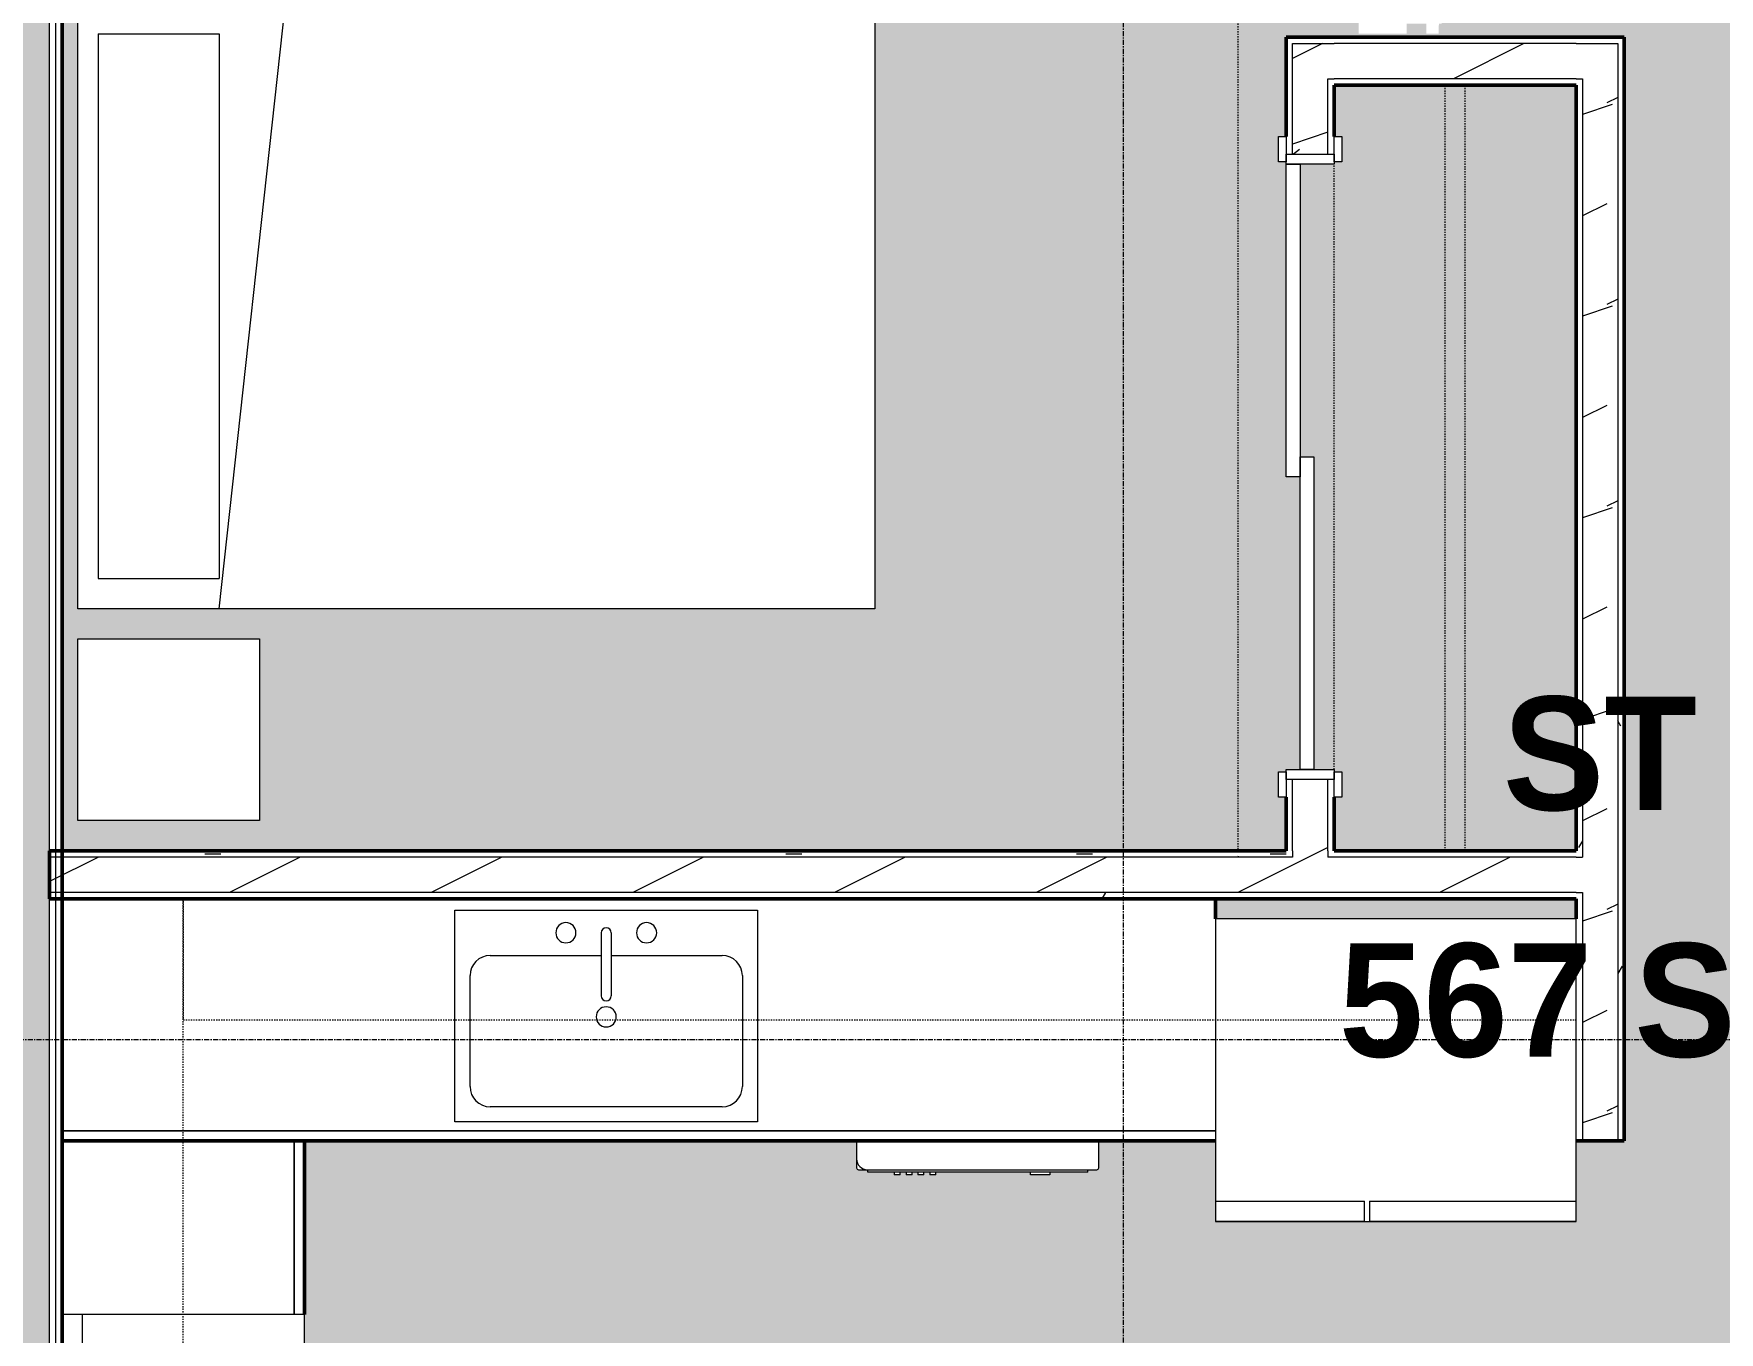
# Model space of a CAD drawing. Header units: inches. Extents: x -4292 to -464, y 9706 to 12474.
# Drawn here: x -2935.4 to -2768.2, y 10138.2 to 10266.9 of the extents above; entities that cross this region are included whole.
import ezdxf

# ---------------------------------------------------------------- set-up
doc = ezdxf.new("R2010")
doc.units = ezdxf.units.IN
doc.header["$MEASUREMENT"] = 0
doc.linetypes.add('Dash', pattern=[0.25, 0.125, -0.125])
doc.linetypes.add('Grid Line 1_2_', pattern=[0.875, 0.5, -0.125, 0.125, -0.125])
for name, color, linetype, lineweight in [('A-AREA-IDEN', 2, 'Continuous', 9), ('A-AREA-PATT-5', 41, 'Continuous', 9), ('A-DOOR-1', 7, 'Continuous', 9), ('A-DOOR-2', 90, 'Continuous', 20), ('A-DOOR-FRAM-1', 90, 'Continuous', 20), ('A-WALL', 113, 'Continuous', 13), ('A-WALL-2', 250, 'Continuous', 50), ('A-WALL-3', 50, 'Continuous', 13), ('A-WALL-PATT-1', 7, 'Continuous', 9), ('A-WALL-PATT-2', 55, 'Continuous', 9), ('A-WALL-PATT-5', 111, 'Continuous', 9), ('I-FURN-2', 7, 'Continuous', 9), ('I-FURN-HDLN-1', 7, 'Dash', 9), ('I-WALL-1', 2, 'Continuous', 50), ('P-SANR-FIXT-1', 7, 'Continuous', 9), ('Q-CASE-1', 250, 'Continuous', 50), ('Q-CASE-2', 7, 'Continuous', 9), ('Q-CASE-HDLN-1', 7, 'Dash', 9), ('Q-SPCQ-1', 7, 'Continuous', 9), ('S-GRID-1', 1, 'Grid Line 1_2_', 9)]:
    doc.layers.add(name, color=color, linetype=linetype, lineweight=lineweight)
doc.styles.add('Century Gothic_B', font='GOTHICB.TTF', dxfattribs={"height": 11.25})
pattern_1 = [(0, (0, 0), (38.4, 9.6), [1.584, -27.216, 1.584, -27.216, -153.6]), (0, (0, 0), (38.4, 9.6), [-57.6, 1.584, -56.016, 1.584, -27.216, -67.2]), (0, (0, 0), (38.4, 9.6), [-144, 1.584, -17.616, 1.584, -46.416]), (120, (14.4, 4.8), (-27.513844, 28.4553755), [1.584, -27.216, 1.584, -27.216, -153.6]), (120, (14.4, 4.8), (-27.513844, 28.4553755), [-57.6, 1.584, -56.016, 1.584, -27.216, -67.2]), (120, (14.4, 4.8), (-27.513844, 28.4553755), [-144, 1.584, -17.616, 1.584, -46.416]), (240, (19.2, 24), (-10.886156, -38.0553755), [1.584, -27.216, 1.584, -27.216, -153.6]), (240, (19.2, 24), (-10.886156, -38.0553755), [-57.6, 1.584, -56.016, 1.584, -27.216, -67.2]), (240, (19.2, 24), (-10.886156, -38.0553755), [-144, 1.584, -17.616, 1.584, -46.416])]
pattern_2 = [(216.87, (7.997, 19.992), (59.9755286, 39.9843071), [9.996, -89.964]), (206.565, (19.992, 13.994), (-19.991807, -19.992219), [22.352, -22.352]), (198.435, (19.992, 3.998), (-39.983821, -19.991955), [12.644, -50.576])]

msp = doc.modelspace()

# ---------------------------------------------------------------- hatches: boundary and pattern name
at = {"layer": 'A-AREA-PATT-5'}
h = msp.add_hatch(color=256, dxfattribs=at)
h.paths.add_polyline_path([(-2792.69874, 10377.7894), (-2790.94874, 10377.7894), (-2790.94874, 10341.7894), (-2792.69874, 10341.7894), (-2792.69874, 10377.42347)], flags=0)
h.paths.add_polyline_path([(-2705.53244, 10018.7144), (-2704.69874, 10018.7144), (-2704.69874, 10046.2394), (-2709.55196, 10046.2394), (-2709.55196, 10050.9894), (-2704.69874, 10050.9894), (-2704.69874, 10057.47913), (-2720.82374, 10057.47913), (-2720.82374, 10075.47913), (-2716.82374, 10075.47913), (-2716.82374, 10111.47913), (-2720.82374, 10111.47913), (-2720.82374, 10129.47913), (-2704.69874, 10129.47913), (-2704.69874, 10297.0394), (-2733.44874, 10297.0394), (-2733.44874, 10305.9769), (-2734.19874, 10305.9769), (-2734.19874, 10308.4769), (-2733.44874, 10308.4769), (-2733.44874, 10308.7269), (-2732.07374, 10308.7269), (-2732.07374, 10337.7269), (-2733.44874, 10337.7269), (-2733.44874, 10368.9769), (-2734.19874, 10368.9769), (-2734.19874, 10371.4769), (-2733.44874, 10371.4769), (-2733.44874, 10376.7894), (-2754.69874, 10376.7894), (-2754.69874, 10377.7894), (-2756.69874, 10377.7894), (-2756.69874, 10379.7269), (-2757.32374, 10379.7269), (-2757.32374, 10379.7894), (-2792.07374, 10379.7894), (-2792.07374, 10379.7269), (-2792.69874, 10379.7269), (-2792.69874, 10377.7894), (-2794.69874, 10377.7894), (-2794.69874, 10376.7894), (-2799.24733, 10376.7894), (-2799.24733, 10346.9144), (-2797.29941, 10346.9144), (-2797.27811, 10347.9144), (-2796.04941, 10347.9144), (-2796.04941, 10346.9144), (-2795.77624, 10346.9144), (-2795.79941, 10345.4144), (-2796.04941, 10345.4144), (-2796.04941, 10343.81018), (-2795.79941, 10343.81018), (-2795.77624, 10341.47199), (-2795.62233, 10341.47199), (-2795.62233, 10339.97199), (-2795.79941, 10339.97199), (-2795.79941, 10311.64837), (-2795.62233, 10311.64837), (-2795.62233, 10311.53217), (-2795.54941, 10311.48039), (-2795.54941, 10311.15717), (-2795.29941, 10311.15717), (-2795.29941, 10311.54545), (-2795.04941, 10311.49528), (-2795.04941, 10308.55308), (-2795.29941, 10308.60784), (-2795.29941, 10310.80362), (-2795.54941, 10310.75546), (-2795.54941, 10310.42862), (-2795.62233, 10310.42862), (-2795.62233, 10310.14837), (-2795.79941, 10310.14837), (-2795.79941, 10307.81018), (-2796.04941, 10307.81018), (-2796.04941, 10269.4144), (-2795.77624, 10269.4144), (-2795.77624, 10267.9144), (-2796.04941, 10267.9144), (-2796.0707, 10266.9144), (-2797.29941, 10266.9144), (-2797.29941, 10267.9144), (-2799.24733, 10267.9144), (-2799.24733, 10266.9144), (-2803.99733, 10266.9144), (-2803.99733, 10269.9144), (-2799.24733, 10269.9144), (-2799.24733, 10269.4144), (-2797.29941, 10269.4144), (-2797.29941, 10307.81018), (-2797.54941, 10307.81018), (-2797.54941, 10343.81018), (-2797.29941, 10343.81018), (-2797.29941, 10345.4144), (-2799.24733, 10345.4144), (-2799.24733, 10305.9144), (-2813.94593, 10305.9144), (-2813.94593, 10310.6644), (-2803.99733, 10310.6644), (-2803.99733, 10352.7894), (-2861.78925, 10352.7894), (-2861.78925, 10376.7894), (-2869.81303, 10376.7894), (-2869.81303, 10369.06317), (-2869.93999, 10368.09876), (-2870.31225, 10367.20006), (-2870.91916, 10366.41702), (-2871.67614, 10365.83617), (-2872.57483, 10365.46392), (-2873.61556, 10365.33695), (-2874.92759, 10365.33695), (-2874.57987, 10362.31317), (-2873.38812, 10361.31317), (-2872.82135, 10360.31317), (-2872.46356, 10358.80365), (-2872.3764, 10358.30937), (-2872.28925, 10357.31317), (-2872.46356, 10355.32079), (-2873.0015, 10353.31317), (-2873.72944, 10351.31317), (-2874.66205, 10349.31317), (-2876.04948, 10347.31317), (-2877.04948, 10346.31317), (-2877.91551, 10345.81317), (-2879.28925, 10345.31317), (-2880.28925, 10345.31317), (-2881.66299, 10345.81317), (-2882.52901, 10346.31317), (-2883.52901, 10347.31317), (-2884.91644, 10349.31317), (-2885.89325, 10351.43459), (-2886.577, 10353.31317), (-2887.11494, 10355.32079), (-2887.28925, 10357.31317), (-2887.11494, 10358.80365), (-2887.02509, 10359.31317), (-2886.75715, 10360.31317), (-2886.19038, 10361.31317), (-2884.99863, 10362.31317), (-2884.70139, 10365.33695), (-2886.03925, 10365.33695), (-2887.00367, 10365.46392), (-2887.90236, 10365.83617), (-2888.67408, 10366.42834), (-2889.26625, 10367.20006), (-2889.6385, 10368.09876), (-2889.76547, 10369.06317), (-2889.76547, 10376.7894), (-2895.78925, 10376.7894), (-2895.78925, 10374.1644), (-2900.53925, 10374.1644), (-2900.53925, 10376.7894), (-2932.52374, 10376.7894), (-2932.52374, 10310.6644), (-2847.94593, 10310.6644), (-2847.94593, 10309.7894), (-2883.94593, 10309.7894), (-2883.94593, 10306.7894), (-2847.94593, 10306.7894), (-2847.94593, 10305.9144), (-2932.52374, 10305.9144), (-2932.52374, 10185.9144), (-2811.18483, 10185.9144), (-2811.18483, 10191.2269), (-2811.93483, 10191.2269), (-2811.93483, 10193.7269), (-2811.18483, 10193.7269), (-2811.18483, 10193.9769), (-2809.80983, 10193.9769), (-2809.80983, 10222.9769), (-2811.18483, 10222.9769), (-2811.22758, 10254.2269), (-2811.93483, 10254.2269), (-2811.93483, 10256.7269), (-2811.18483, 10256.7269), (-2811.18483, 10266.56899), (-2777.68483, 10266.56899), (-2777.68483, 10157.1644), (-2782.43483, 10157.1644), (-2782.43483, 10149.1644), (-2818.18483, 10149.1644), (-2818.18483, 10157.1644), (-2829.76848, 10157.1644), (-2829.76848, 10154.48625), (-2829.96533, 10154.2894), (-2830.86143, 10154.2894), (-2830.86143, 10154.0394), (-2834.62606, 10154.0394), (-2834.62606, 10153.7894), (-2836.52749, 10153.7894), (-2836.52749, 10154.0394), (-2845.91852, 10154.0394), (-2845.91852, 10153.7894), (-2846.50907, 10153.7894), (-2846.50907, 10154.0394), (-2847.09962, 10154.0394), (-2847.09962, 10153.7894), (-2847.69017, 10153.7894), (-2847.69017, 10154.0394), (-2848.28072, 10154.0394), (-2848.28072, 10153.7894), (-2848.87127, 10153.7894), (-2848.87127, 10154.0394), (-2849.46182, 10154.0394), (-2849.46182, 10153.7894), (-2850.05238, 10153.7894), (-2850.05238, 10154.0394), (-2852.67555, 10154.0394), (-2852.69663, 10154.2894), (-2853.62488, 10154.31145), (-2853.71083, 10154.34705), (-2853.76848, 10154.48625), (-2853.76848, 10157.1644), (-2908.52374, 10157.1644), (-2908.52374, 10055.4019), (-2901.02233, 10055.4019), (-2901.02233, 10050.0269), (-2905.77233, 10050.0269), (-2905.77233, 10050.6519), (-2932.52374, 10050.6519), (-2932.52374, 10018.7144), (-2905.77233, 10018.7144), (-2905.77233, 10020.0269), (-2901.02233, 10020.0269), (-2901.02233, 10018.7144), (-2745.59952, 10018.7144), (-2745.59952, 10050.9894), (-2766.82374, 10050.9894), (-2766.82374, 10110.9894), (-2736.82374, 10110.9894), (-2736.82374, 10050.9894), (-2739.55196, 10050.9894), (-2739.55196, 10046.2394), (-2740.84952, 10046.2394), (-2740.84952, 10018.7144), (-2708.62452, 10018.7144)], flags=0)
h.paths.add_polyline_path([(-2710.80196, 10019.0894), (-2738.80196, 10019.0894), (-2738.80196, 10044.3394), (-2729.29344, 10044.3394), (-2729.26847, 10044.8394), (-2728.81048, 10044.8394), (-2728.81048, 10044.3394), (-2712.53918, 10044.3394), (-2712.50172, 10044.8394), (-2711.81474, 10044.8394), (-2711.81474, 10044.3394), (-2710.80196, 10044.3394), (-2710.80196, 10020.0894)], flags=0)
h.paths.add_polyline_path([(-2927.62687, 10022.0269), (-2930.93483, 10022.0269), (-2930.93483, 10047.0269), (-2904.93483, 10047.0269), (-2904.93483, 10022.0269), (-2924.43483, 10022.0269)], flags=0)
h.paths.add_polyline_path([(-2809.96769, 10029.62206), (-2817.46769, 10029.62206), (-2817.46769, 10113.62206), (-2782.46769, 10113.62206), (-2782.46769, 10107.62206), (-2781.46769, 10107.62206), (-2781.46769, 10035.62206), (-2782.46769, 10035.62206), (-2782.46769, 10029.62206), (-2788.2258, 10029.62206)], flags=0)
h.paths.add_polyline_path([(-2784.43483, 10179.1644), (-2782.43483, 10179.1644), (-2782.43483, 10181.1644), (-2818.18483, 10181.1644), (-2818.18483, 10179.1644), (-2788.2258, 10179.1644)], flags=0)
h.paths.add_polyline_path([(-2805.68483, 10185.9144), (-2782.43483, 10185.9144), (-2782.43483, 10261.81899), (-2806.43483, 10261.81899), (-2806.43483, 10256.7269), (-2805.68483, 10256.7269), (-2805.68483, 10254.2269), (-2806.43483, 10254.2269), (-2806.43483, 10253.9769), (-2809.80983, 10253.9769), (-2809.80983, 10224.9769), (-2808.43483, 10224.9769), (-2808.43483, 10193.9769), (-2806.43483, 10193.9769), (-2806.43483, 10193.7269), (-2805.68483, 10193.7269), (-2805.68483, 10191.2269), (-2806.43483, 10191.2269), (-2806.43483, 10185.9144)], flags=0)
h.paths.add_polyline_path([(-2912.97445, 10188.9144), (-2930.97445, 10188.9144), (-2930.97445, 10206.9144), (-2912.97445, 10206.9144), (-2912.97445, 10204.41546)], flags=0)
h.paths.add_polyline_path([(-2898.48361, 10209.9144), (-2930.97445, 10209.9144), (-2930.97445, 10269.9144), (-2851.97445, 10269.9144), (-2851.97445, 10209.9144), (-2862.84002, 10209.9144)], flags=0)
h.paths.add_polyline_path([(-2930.97445, 10272.84623), (-2930.97445, 10290.84623), (-2912.97445, 10290.84623), (-2912.97445, 10272.84623), (-2919.66666, 10272.84623)], flags=0)
h.paths.add_polyline_path([(-2728.69874, 10301.7894), (-2704.69874, 10301.7894), (-2704.69874, 10376.7894), (-2728.69874, 10376.7894), (-2728.69874, 10371.4769), (-2727.94874, 10371.4769), (-2727.94874, 10368.9769), (-2728.69874, 10368.9769), (-2728.69874, 10368.7269), (-2732.07374, 10368.7269), (-2732.07374, 10339.7269), (-2730.69874, 10339.7269), (-2730.69874, 10308.7269), (-2728.69874, 10308.7269), (-2728.69874, 10308.4769), (-2727.94874, 10308.4769), (-2727.94874, 10305.9769), (-2728.69874, 10305.9769)], flags=0)
h.paths.add_polyline_path([(-2896.41425, 10346.6644), (-2932.49733, 10346.6644), (-2932.49733, 10351.4144), (-2900.53925, 10351.4144), (-2900.53925, 10354.1644), (-2895.78925, 10354.1644), (-2895.78925, 10346.6644)], flags=0)
at = {"layer": 'A-WALL-PATT-1'}
h = msp.add_hatch(dxfattribs=at)
h.set_pattern_fill('FP_3', color=256, style=0, pattern_type=2)
h.set_pattern_definition(pattern_1)
h.paths.add_polyline_path([(-2778.30983, 10157.1644), (-2777.68483, 10157.1644), (-2777.68483, 10266.56899), (-2778.30983, 10266.56899), (-2778.30983, 10181.7894)], flags=0)
h = msp.add_hatch(dxfattribs=at)
h.set_pattern_fill('FP_3', color=256, style=0, pattern_type=2)
h.set_pattern_definition(pattern_1)
h.paths.add_polyline_path([(-2781.80983, 10157.1644), (-2781.80983, 10181.7894), (-2782.43483, 10181.7894), (-2782.43483, 10157.1644)], flags=0)
h.paths.add_polyline_path([(-2782.43483, 10185.2894), (-2781.80983, 10185.2894), (-2781.80983, 10262.44399), (-2782.43483, 10262.44399), (-2782.43483, 10185.9144)], flags=0)
h = msp.add_hatch(dxfattribs=at)
h.set_pattern_fill('FP_3', color=256, style=0, pattern_type=2)
h.set_pattern_definition(pattern_1)
h.paths.add_polyline_path([(-2782.43483, 10185.2894), (-2782.43483, 10185.9144), (-2807.05983, 10185.9144), (-2807.05983, 10185.2894), (-2788.2258, 10185.2894)], flags=0)
h.paths.add_polyline_path([(-2932.52374, 10185.2894), (-2810.55983, 10185.2894), (-2810.55983, 10185.9144), (-2932.52374, 10185.9144), (-2932.52374, 10185.29577)], flags=0)
h = msp.add_hatch(dxfattribs=at)
h.set_pattern_fill('FP_3', color=256, style=0, pattern_type=2)
h.set_pattern_definition(pattern_1)
h.paths.add_polyline_path([(-2810.55983, 10181.1644), (-2782.43483, 10181.1644), (-2782.43483, 10181.7894), (-2932.52374, 10181.7894), (-2932.52374, 10181.1644), (-2818.18483, 10181.1644)], flags=0)
at = {"layer": 'A-WALL-PATT-2'}
h = msp.add_hatch(dxfattribs=at)
h.set_pattern_fill('FP_7', color=256, style=0, pattern_type=2)
h.set_pattern_definition(pattern_2)
h.paths.add_polyline_path([(-2810.55983, 10185.2894), (-2807.05983, 10185.2894), (-2807.05983, 10192.9769), (-2810.55983, 10192.9769), (-2810.55983, 10185.9144)], flags=0)
h.paths.add_polyline_path([(-2809.80983, 10254.9769), (-2807.05983, 10254.9769), (-2807.05983, 10265.94399), (-2810.55983, 10265.94399), (-2810.55983, 10254.9769)], flags=0)
h = msp.add_hatch(dxfattribs=at)
h.set_pattern_fill('FP_7', color=256, style=0, pattern_type=2)
h.set_pattern_definition(pattern_2)
h.paths.add_polyline_path([(-2807.05983, 10262.44399), (-2781.80983, 10262.44399), (-2781.80983, 10265.94399), (-2807.05983, 10265.92771)], flags=0)
h = msp.add_hatch(dxfattribs=at)
h.set_pattern_fill('FP_7', color=256, style=0, pattern_type=2)
h.set_pattern_definition(pattern_2)
h.paths.add_polyline_path([(-2778.30983, 10157.1644), (-2778.30983, 10265.94399), (-2781.80983, 10265.94399), (-2781.80983, 10157.1644)], flags=0)
h = msp.add_hatch(dxfattribs=at)
h.set_pattern_fill('FP_7', color=256, style=0, pattern_type=2)
h.set_pattern_definition(pattern_2)
h.paths.add_polyline_path([(-2782.43483, 10181.7894), (-2781.80983, 10181.7894), (-2781.80983, 10185.2894), (-2933.77374, 10185.2894), (-2933.77374, 10181.7894), (-2788.2258, 10181.7894)], flags=0)
at = {"layer": 'A-WALL-PATT-5'}
h = msp.add_hatch(dxfattribs=at)
h.set_pattern_fill('FP_38', color=256, style=0, pattern_type=2)
h.set_pattern_definition([(161.57, (0.6, 0.6), (-4.80033747, -0.00041462), [0, -34.152, 3.792, 0]), (18.43, (-0.6, 0.6), (-4.80033747, 0.00041462), [0, -34.152, 3.792, 0]), (108.43, (0.6, 0.6), (2.39913218, -12.00105099), [11.382, -26.562]), (71.57, (-0.6, 0.6), (2.39913218, 12.00105099), [11.382, -26.562])])
h.paths.add_polyline_path([(-2933.77374, 10018.0894), (-2933.77374, 10378.0394), (-2937.27374, 10378.0394), (-2937.27374, 10018.0894)], flags=0)
h = msp.add_hatch(dxfattribs=at)
h.set_pattern_fill('FP_3', color=256, style=0, pattern_type=2)
h.set_pattern_definition(pattern_1)
h.paths.add_polyline_path([(-2933.14874, 10018.0894), (-2933.14874, 10181.7894), (-2933.77374, 10181.7894), (-2933.77374, 10018.0894)], flags=0)
h.paths.add_polyline_path([(-2933.44007, 10185.2894), (-2933.14874, 10185.2894), (-2933.14874, 10377.4144), (-2933.77374, 10377.4144), (-2933.77374, 10185.2894)], flags=0)
h = msp.add_hatch(dxfattribs=at)
h.set_pattern_fill('FP_3', color=256, style=0, pattern_type=2)
h.set_pattern_definition(pattern_1)
h.paths.add_polyline_path([(-2932.52374, 10018.0894), (-2932.52374, 10181.7894), (-2933.14874, 10181.7894), (-2933.14874, 10018.0894)], flags=0)
h.paths.add_polyline_path([(-2932.52374, 10185.2894), (-2932.52374, 10376.7894), (-2933.14874, 10376.7894), (-2933.14874, 10185.2894)], flags=0)

# ---------------------------------------------------------------- linework, layer by layer
at = {"layer": 'A-DOOR-1'}
for p, q in [((-2811.93483, 10256.7269), (-2811.18483, 10256.7269)), ((-2811.93483, 10254.2269), (-2811.93483, 10256.7269)), ((-2811.18483, 10256.7269), (-2811.18483, 10254.2269)), ((-2806.43483, 10256.7269), (-2805.68483, 10256.7269)), ((-2806.43483, 10254.2269), (-2806.43483, 10256.7269)), ((-2805.68483, 10256.7269), (-2805.68483, 10254.2269)), ((-2811.18483, 10254.2269), (-2811.93483, 10254.2269)), ((-2805.68483, 10254.2269), (-2806.43483, 10254.2269)), ((-2811.93483, 10193.7269), (-2811.18483, 10193.7269)), ((-2811.93483, 10191.2269), (-2811.93483, 10193.7269)), ((-2811.18483, 10193.7269), (-2811.18483, 10191.2269)), ((-2806.43483, 10193.7269), (-2805.68483, 10193.7269)), ((-2806.43483, 10191.2269), (-2806.43483, 10193.7269)), ((-2805.68483, 10193.7269), (-2805.68483, 10191.2269)), ((-2811.18483, 10191.2269), (-2811.93483, 10191.2269)), ((-2805.68483, 10191.2269), (-2806.43483, 10191.2269))]:
    msp.add_line(p, q, dxfattribs=at)
at = {"layer": 'A-DOOR-2'}
for p, q in [((-2811.18483, 10253.9769), (-2809.80983, 10253.9769)), ((-2811.18483, 10222.9769), (-2811.18483, 10253.9769)), ((-2809.80983, 10253.9769), (-2809.80983, 10222.9769)), ((-2809.80983, 10224.9769), (-2808.43483, 10224.9769)), ((-2809.80983, 10193.9769), (-2809.80983, 10224.9769)), ((-2808.43483, 10224.9769), (-2808.43483, 10193.9769)), ((-2809.80983, 10222.9769), (-2811.18483, 10222.9769)), ((-2808.43483, 10193.9769), (-2809.80983, 10193.9769))]:
    msp.add_line(p, q, dxfattribs=at)
at = {"layer": 'A-DOOR-FRAM-1'}
for p, q in [((-2811.18483, 10254.9769), (-2806.43483, 10254.9769)), ((-2811.18483, 10253.9769), (-2811.18483, 10254.9769)), ((-2806.43483, 10253.9769), (-2811.18483, 10253.9769)), ((-2806.43483, 10254.9769), (-2806.43483, 10253.9769)), ((-2811.18483, 10192.9769), (-2811.18483, 10193.9769)), ((-2811.18483, 10193.9769), (-2806.43483, 10193.9769)), ((-2806.43483, 10193.9769), (-2806.43483, 10192.9769)), ((-2806.43483, 10192.9769), (-2811.18483, 10192.9769))]:
    msp.add_line(p, q, dxfattribs=at)
at = {"layer": 'A-WALL'}
for p, q in [((-2933.77374, 10018.0894), (-2933.77374, 10378.0394)), ((-2933.14874, 10018.0894), (-2933.14874, 10377.4144))]:
    msp.add_line(p, q, dxfattribs=at)
at = {"layer": 'A-WALL-2'}
for p, q in [((-2811.18483, 10266.56899), (-2811.18483, 10256.7269)), ((-2810.55983, 10266.56899), (-2811.18483, 10266.56899)), ((-2806.43483, 10266.56899), (-2810.55983, 10266.56899)), ((-2782.43483, 10266.56899), (-2806.43483, 10266.56899)), ((-2778.30983, 10266.56899), (-2782.43483, 10266.56899)), ((-2777.68483, 10266.56899), (-2778.30983, 10266.56899)), ((-2777.68483, 10157.1644), (-2777.68483, 10266.56899)), ((-2806.43483, 10256.7269), (-2806.43483, 10261.81899)), ((-2806.43483, 10261.81899), (-2782.43483, 10261.81899)), ((-2782.43483, 10261.81899), (-2782.43483, 10185.9144)), ((-2811.18483, 10191.2269), (-2811.18483, 10185.9144)), ((-2806.43483, 10185.9144), (-2806.43483, 10191.2269)), ((-2811.18483, 10185.9144), (-2933.77374, 10185.9144)), ((-2933.77374, 10185.9144), (-2933.77374, 10181.1644)), ((-2782.43483, 10185.9144), (-2806.43483, 10185.9144)), ((-2933.77374, 10181.1644), (-2782.43483, 10181.1644)), ((-2782.43483, 10181.1644), (-2782.43483, 10179.1644)), ((-2782.43483, 10157.1644), (-2777.68483, 10157.1644))]:
    msp.add_line(p, q, dxfattribs=at)
at = {"layer": 'A-WALL-3'}
for p, q in [((-2810.55983, 10254.9769), (-2810.55983, 10265.94399)), ((-2810.55983, 10265.94399), (-2807.05983, 10265.94399)), ((-2807.05983, 10265.94399), (-2806.43483, 10265.94399)), ((-2782.43483, 10265.94399), (-2806.43483, 10265.94399)), ((-2782.43483, 10265.94399), (-2781.80983, 10265.94399)), ((-2781.80983, 10265.94399), (-2778.30983, 10265.94399)), ((-2778.30983, 10265.94399), (-2778.30983, 10157.1644)), ((-2807.05983, 10254.9769), (-2807.05983, 10262.44399)), ((-2807.05983, 10262.44399), (-2806.43483, 10262.44399)), ((-2782.43483, 10262.44399), (-2806.43483, 10262.44399)), ((-2782.43483, 10262.44399), (-2781.80983, 10262.44399)), ((-2781.80983, 10262.44399), (-2781.80983, 10185.2894)), ((-2810.55983, 10185.9144), (-2810.55983, 10192.9769)), ((-2807.05983, 10185.9144), (-2807.05983, 10192.9769)), ((-2810.55983, 10185.2894), (-2933.77374, 10185.2894)), ((-2810.55983, 10185.9144), (-2810.55983, 10185.2894)), ((-2807.05983, 10185.9144), (-2807.05983, 10185.2894)), ((-2782.43483, 10185.2894), (-2807.05983, 10185.2894)), ((-2782.43483, 10185.2894), (-2781.80983, 10185.2894)), ((-2782.43483, 10181.7894), (-2933.77374, 10181.7894)), ((-2782.43483, 10181.7894), (-2781.80983, 10181.7894)), ((-2781.80983, 10181.7894), (-2781.80983, 10157.1644))]:
    msp.add_line(p, q, dxfattribs=at)
at = {"layer": 'I-FURN-2'}
for p, q in [((-2930.97445, 10209.9144), (-2930.97445, 10269.9144)), ((-2916.97445, 10209.9144), (-2910.39483, 10269.9144)), ((-2851.97445, 10269.9144), (-2851.97445, 10209.9144)), ((-2928.97445, 10266.9144), (-2916.97445, 10266.9144)), ((-2928.97445, 10266.9144), (-2928.97445, 10212.9144)), ((-2916.97445, 10266.9144), (-2916.97445, 10212.9144)), ((-2928.97445, 10212.9144), (-2916.97445, 10212.9144)), ((-2851.97445, 10209.9144), (-2930.97445, 10209.9144)), ((-2930.97445, 10206.9144), (-2912.97445, 10206.9144)), ((-2930.97445, 10188.9144), (-2930.97445, 10206.9144)), ((-2912.97445, 10206.9144), (-2912.97445, 10188.9144)), ((-2912.97445, 10188.9144), (-2930.97445, 10188.9144))]:
    msp.add_line(p, q, dxfattribs=at)
at = {"layer": 'I-FURN-HDLN-1'}
msp.add_line((-2815.97445, 10305.9144), (-2815.97445, 10185.9144), dxfattribs=at)
at = {"layer": 'I-WALL-1'}
msp.add_line((-2932.52374, 10018.0894), (-2932.52374, 10376.7894), dxfattribs=at)
at = {"layer": 'P-SANR-FIXT-1'}
for p, q in [((-2893.59573, 10159.0394), (-2893.59573, 10180.0394)), ((-2893.59573, 10180.0394), (-2863.59573, 10180.0394)), ((-2863.59573, 10180.0394), (-2863.59573, 10159.0394)), ((-2879.09573, 10177.7894), (-2879.09573, 10171.5394)), ((-2878.09573, 10177.7894), (-2878.09573, 10171.5394)), ((-2890.09573, 10175.5394), (-2879.09573, 10175.5394)), ((-2878.09573, 10175.5394), (-2867.09573, 10175.5394)), ((-2892.09573, 10162.5394), (-2892.09573, 10173.5394)), ((-2865.09573, 10173.5394), (-2865.09573, 10162.5394)), ((-2867.09573, 10160.5394), (-2890.09573, 10160.5394)), ((-2863.59573, 10159.0394), (-2893.59573, 10159.0394))]:
    msp.add_line(p, q, dxfattribs=at)
for centre, radius, start, end in [((-2882.59573, 10177.7894), 1, 0, 180), ((-2874.59573, 10177.7894), 1, 0, 180), ((-2882.59573, 10177.7894), 1, 180, 0), ((-2878.59573, 10177.7894), 0.5, 0, 180), ((-2874.59573, 10177.7894), 1, 180, 0), ((-2890.09573, 10173.5394), 2, 90, 180), ((-2867.09573, 10173.5394), 2, 0, 90), ((-2878.59573, 10169.44706), 1, 0, 180), ((-2878.59573, 10171.5394), 0.5, 180, 0), ((-2878.59573, 10169.44706), 1, 180, 0), ((-2890.09573, 10162.5394), 2, 180, 270), ((-2867.09573, 10162.5394), 2, 270, 0)]:
    msp.add_arc(centre, radius, start, end, dxfattribs=at)
at = {"layer": 'Q-CASE-1'}
for p, q in [((-2818.18483, 10181.1644), (-2818.18483, 10179.1644)), ((-2818.18483, 10157.1644), (-2932.52374, 10157.1644)), ((-2932.52374, 10157.1644), (-2908.52374, 10157.1644)), ((-2908.52374, 10157.1644), (-2908.52374, 10139.93173))]:
    msp.add_line(p, q, dxfattribs=at)
at = {"layer": 'Q-CASE-2'}
for p, q in [((-2818.18483, 10181.1644), (-2818.18483, 10179.1644)), ((-2932.52374, 10158.1644), (-2818.18483, 10158.1644)), ((-2818.18483, 10158.1644), (-2932.52374, 10158.1644)), ((-2818.18483, 10157.1644), (-2932.52374, 10157.1644)), ((-2932.52374, 10157.1644), (-2909.52374, 10157.1644)), ((-2909.52374, 10157.1644), (-2908.52374, 10157.1644)), ((-2909.52374, 10139.93173), (-2909.52374, 10157.1644)), ((-2909.52374, 10157.1644), (-2909.52374, 10139.93173)), ((-2908.52374, 10157.1644), (-2908.52374, 10139.93173))]:
    msp.add_line(p, q, dxfattribs=at)
at = {"layer": 'Q-CASE-HDLN-1'}
for p, q in [((-2806.43483, 10261.81899), (-2782.43483, 10261.81899)), ((-2806.43483, 10256.7269), (-2806.43483, 10261.81899)), ((-2795.43483, 10185.9144), (-2795.43483, 10261.81899)), ((-2793.43483, 10185.9144), (-2793.43483, 10261.81899)), ((-2782.43483, 10261.81899), (-2782.43483, 10185.9144)), ((-2806.43483, 10193.9769), (-2806.43483, 10253.9769)), ((-2806.43483, 10185.9144), (-2806.43483, 10191.2269)), ((-2782.43483, 10185.9144), (-2806.43483, 10185.9144)), ((-2920.52374, 10181.1644), (-2932.52374, 10181.1644)), ((-2932.52374, 10181.1644), (-2932.52374, 10055.4019)), ((-2920.52374, 10055.4019), (-2920.52374, 10181.1644)), ((-2782.43483, 10181.1644), (-2920.52374, 10181.1644)), ((-2920.52374, 10181.1644), (-2920.52374, 10169.1644)), ((-2782.43483, 10169.1644), (-2782.43483, 10181.1644)), ((-2920.52374, 10169.1644), (-2782.43483, 10169.1644))]:
    msp.add_line(p, q, dxfattribs=at)
at = {"layer": 'Q-SPCQ-1'}
for p, q in [((-2782.43483, 10179.1644), (-2818.18483, 10179.1644)), ((-2818.18483, 10179.1644), (-2818.18483, 10149.1644)), ((-2782.43483, 10149.1644), (-2782.43483, 10179.1644)), ((-2853.76848, 10157.1644), (-2853.76848, 10155.36125)), ((-2829.76848, 10154.48625), (-2829.76848, 10157.1644)), ((-2853.76848, 10155.36125), (-2853.76848, 10154.48625)), ((-2853.57163, 10154.2894), (-2852.69663, 10154.2894)), ((-2852.69663, 10154.2894), (-2829.96533, 10154.2894)), ((-2852.67555, 10154.0394), (-2852.67555, 10154.28958)), ((-2830.86143, 10154.0394), (-2852.67555, 10154.0394)), ((-2850.05238, 10154.0394), (-2850.05238, 10153.7894)), ((-2849.46182, 10153.7894), (-2850.05238, 10153.7894)), ((-2849.46182, 10153.7894), (-2849.46182, 10154.0394)), ((-2848.87127, 10154.0394), (-2848.87127, 10153.7894)), ((-2848.28072, 10153.7894), (-2848.87127, 10153.7894)), ((-2848.28072, 10153.7894), (-2848.28072, 10154.0394)), ((-2847.69017, 10154.0394), (-2847.69017, 10153.7894)), ((-2847.09962, 10153.7894), (-2847.69017, 10153.7894)), ((-2847.09962, 10153.7894), (-2847.09962, 10154.0394)), ((-2846.50907, 10154.0394), (-2846.50907, 10153.7894)), ((-2845.91852, 10153.7894), (-2846.50907, 10153.7894)), ((-2845.91852, 10153.7894), (-2845.91852, 10154.0394)), ((-2836.56103, 10154.0394), (-2836.56103, 10153.7894)), ((-2835.57678, 10153.7894), (-2836.52749, 10153.7894)), ((-2834.62606, 10153.7894), (-2835.57678, 10153.7894)), ((-2834.59252, 10153.7894), (-2834.59252, 10154.0394)), ((-2830.86143, 10154.0394), (-2830.86143, 10154.2894)), ((-2818.18483, 10151.1644), (-2803.43483, 10151.1644)), ((-2818.18483, 10151.1644), (-2818.18483, 10149.1644)), ((-2803.43483, 10149.1644), (-2803.43483, 10151.1644)), ((-2802.93483, 10151.1644), (-2782.43483, 10151.1644)), ((-2802.93483, 10151.1644), (-2802.93483, 10149.1644)), ((-2782.43483, 10149.1644), (-2782.43483, 10151.1644)), ((-2818.18483, 10149.1644), (-2782.43483, 10149.1644)), ((-2803.43483, 10149.1644), (-2818.18483, 10149.1644)), ((-2782.43483, 10149.1644), (-2802.93483, 10149.1644)), ((-2908.52374, 10139.93173), (-2932.52374, 10139.93173)), ((-2930.52374, 10115.93173), (-2930.52374, 10139.93173)), ((-2908.52374, 10115.93173), (-2908.52374, 10139.93173))]:
    msp.add_line(p, q, dxfattribs=at)
for centre, radius, start, end in [((-2852.69663, 10155.36125), 1.07185, 180, 270), ((-2853.57163, 10154.48625), 0.19685, 180, 270), ((-2829.96533, 10154.48625), 0.19685, 270, 0), ((-2829.96533, 10154.48625), 0.19685, 270, 0)]:
    msp.add_arc(centre, radius, start, end, dxfattribs=at)
at = {"layer": 'S-GRID-1'}
for p, q in [((-2827.32374, 9836.17969), (-2827.32374, 12413.73712)), ((-464.45104, 10167.1894), (-4232.19143, 10167.1894))]:
    msp.add_line(p, q, dxfattribs=at)

# ---------------------------------------------------------------- texts
at = {"layer": 'A-AREA-IDEN', "char_height": 11.25, "attachment_point": 1, "style": 'Century Gothic_B'}
for s, insert, width in [('ST', (-2789.69449, 10201.20228), 18.18), ('567 SF', (-2805.94646, 10176.74466), 57.57)]:
    msp.add_mtext(s, dxfattribs=dict(at, insert=insert, width=width))

doc.saveas('drawing.dxf')
